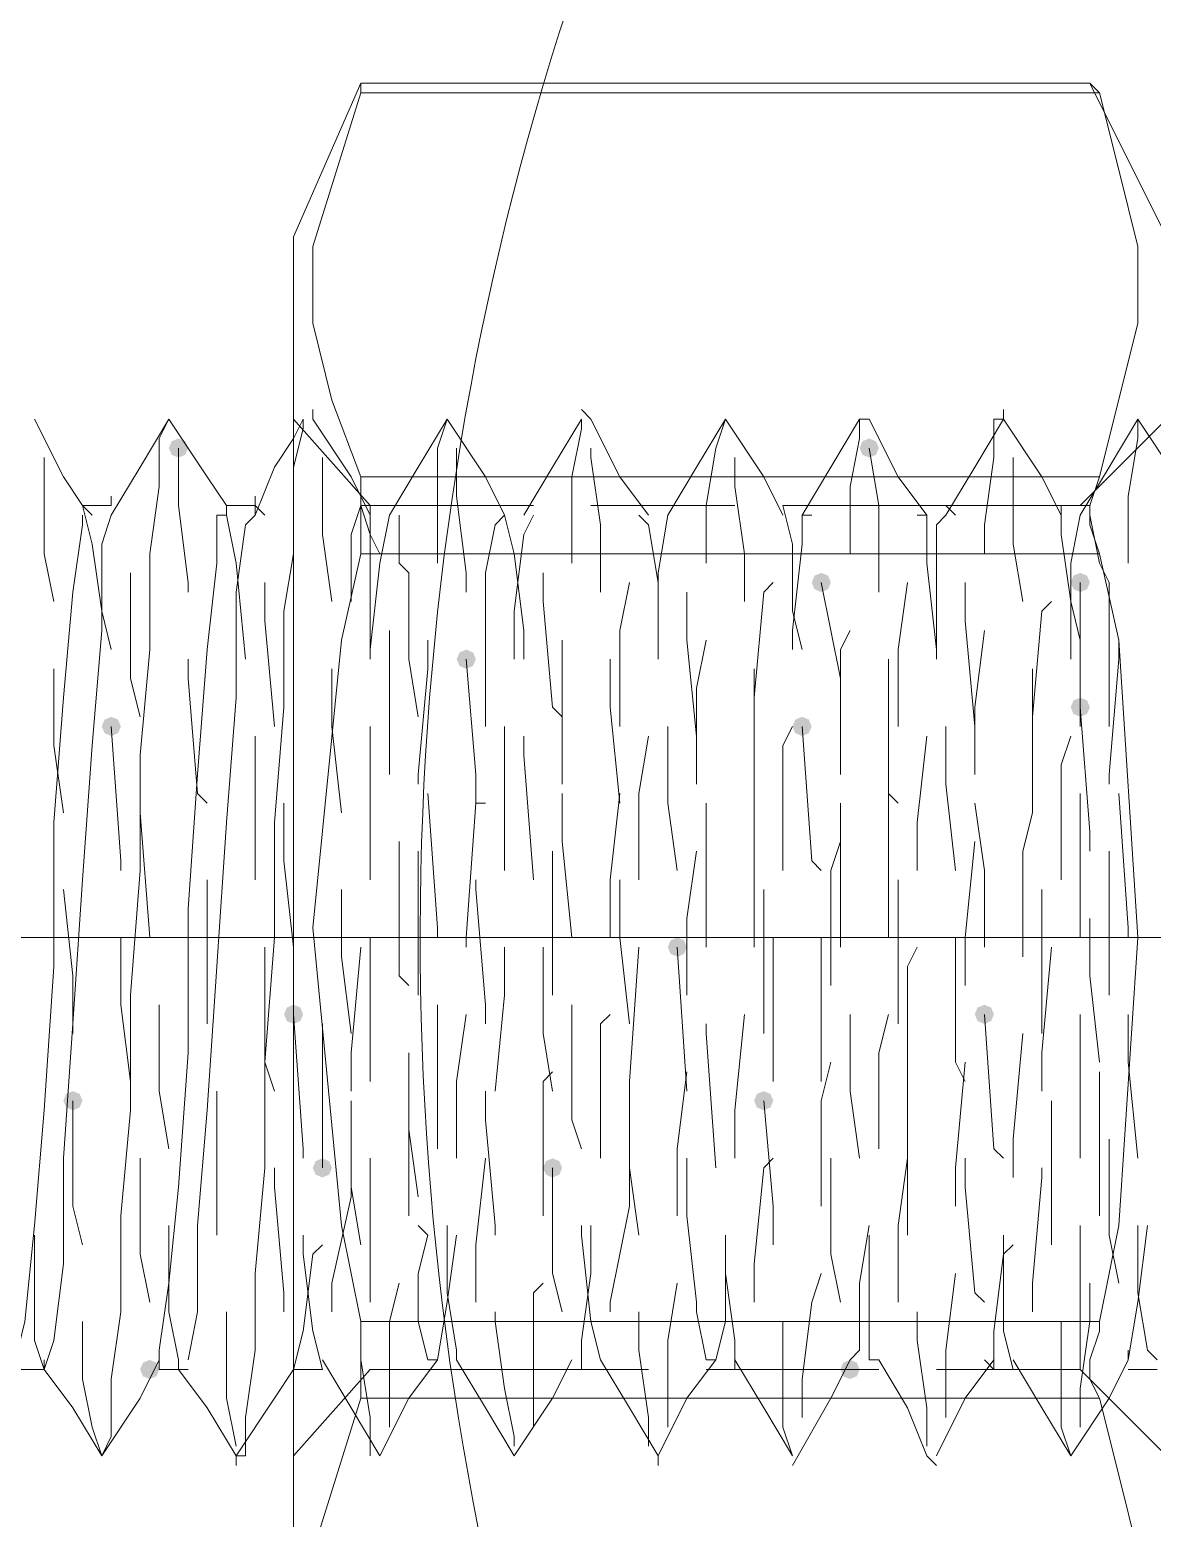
# Model space of a CAD drawing. Header units: millimetres. Extents: x 89051 to 218395, y -330386 to -125649.
# Drawn here: x 92817.73 to 92831.89, y -132845.3 to -132826.53 of the extents above; entities that cross this region are included whole.
import ezdxf

# ---------------------------------------------------------------- set-up
doc = ezdxf.new("R2010")
doc.units = ezdxf.units.MM
doc.header["$LTSCALE"] = 13
for name, pattern in [('1 实线', [0]), ('ACAD_ISO04W100', [30, 24, -3, 0, -3]), ('CENTER', [50.8, 31.75, -6.35, 6.35, -6.35])]:
    doc.linetypes.add(name, pattern=pattern)
doc.layers.get('0').update_dxf_attribs({"color": 1, "linetype": 'CENTER'})
doc.layers.add('C00-00-00', color=7, linetype='Continuous')
doc.layers.add('标注、文本', color=3, linetype='Continuous', lineweight=25)

msp = doc.modelspace()

# ---------------------------------------------------------------- hatches: boundary and pattern name
at = {"layer": 'C00-00-00'}
h = msp.add_hatch(color=256, dxfattribs=at)
h.dxf.hatch_style = 2
h.paths.add_polyline_path([(92819.486, -132831.808), (92819.522, -132831.894), (92819.607, -132831.929), (92819.693, -132831.894), (92819.728, -132831.808), (92819.693, -132831.723), (92819.607, -132831.687), (92819.522, -132831.723)])
h = msp.add_hatch(color=256, dxfattribs=at)
h.dxf.hatch_style = 2
h.paths.add_polyline_path([(92828.199, -132831.808), (92828.234, -132831.894), (92828.32, -132831.929), (92828.405, -132831.894), (92828.441, -132831.808), (92828.405, -132831.723), (92828.32, -132831.687), (92828.234, -132831.723)])
h = msp.add_hatch(color=256, dxfattribs=at)
h.dxf.hatch_style = 2
h.paths.add_polyline_path([(92827.594, -132833.503), (92827.629, -132833.588), (92827.715, -132833.624), (92827.8, -132833.588), (92827.836, -132833.503), (92827.8, -132833.417), (92827.715, -132833.382), (92827.629, -132833.417)])
h = msp.add_hatch(color=256, dxfattribs=at)
h.dxf.hatch_style = 2
h.paths.add_polyline_path([(92830.861, -132833.503), (92830.896, -132833.588), (92830.982, -132833.624), (92831.067, -132833.588), (92831.103, -132833.503), (92831.067, -132833.417), (92830.982, -132833.382), (92830.896, -132833.417)])
h = msp.add_hatch(color=256, dxfattribs=at)
h.dxf.hatch_style = 2
h.paths.add_polyline_path([(92823.116, -132834.471), (92823.152, -132834.556), (92823.237, -132834.592), (92823.323, -132834.556), (92823.358, -132834.471), (92823.323, -132834.385), (92823.237, -132834.35), (92823.152, -132834.385)])
h = msp.add_hatch(color=256, dxfattribs=at)
h.dxf.hatch_style = 2
h.paths.add_polyline_path([(92830.861, -132835.076), (92830.896, -132835.161), (92830.982, -132835.197), (92831.067, -132835.161), (92831.103, -132835.076), (92831.067, -132834.99), (92830.982, -132834.955), (92830.896, -132834.99)])
h = msp.add_hatch(color=256, dxfattribs=at)
h.dxf.hatch_style = 2
h.paths.add_polyline_path([(92818.639, -132835.318), (92818.675, -132835.403), (92818.76, -132835.439), (92818.845, -132835.403), (92818.881, -132835.318), (92818.845, -132835.232), (92818.76, -132835.197), (92818.675, -132835.232)])
h = msp.add_hatch(color=256, dxfattribs=at)
h.dxf.hatch_style = 2
h.paths.add_polyline_path([(92827.352, -132835.318), (92827.387, -132835.403), (92827.473, -132835.439), (92827.558, -132835.403), (92827.594, -132835.318), (92827.558, -132835.232), (92827.473, -132835.197), (92827.387, -132835.232)])
h = msp.add_hatch(color=256, dxfattribs=at)
h.dxf.hatch_style = 2
h.paths.add_polyline_path([(92825.779, -132838.101), (92825.814, -132838.186), (92825.899, -132838.222), (92825.985, -132838.186), (92826.02, -132838.101), (92825.985, -132838.015), (92825.899, -132837.98), (92825.814, -132838.015)])
h = msp.add_hatch(color=256, dxfattribs=at)
h.dxf.hatch_style = 2
h.paths.add_polyline_path([(92820.938, -132838.948), (92820.974, -132839.033), (92821.059, -132839.069), (92821.145, -132839.033), (92821.18, -132838.948), (92821.145, -132838.862), (92821.059, -132838.827), (92820.974, -132838.862)])
h = msp.add_hatch(color=256, dxfattribs=at)
h.dxf.hatch_style = 2
h.paths.add_polyline_path([(92829.651, -132838.948), (92829.686, -132839.033), (92829.772, -132839.069), (92829.857, -132839.033), (92829.893, -132838.948), (92829.857, -132838.862), (92829.772, -132838.827), (92829.686, -132838.862)])
h = msp.add_hatch(color=256, dxfattribs=at)
h.dxf.hatch_style = 2
h.paths.add_polyline_path([(92818.155, -132840.037), (92818.191, -132840.122), (92818.276, -132840.158), (92818.361, -132840.122), (92818.397, -132840.037), (92818.361, -132839.951), (92818.276, -132839.916), (92818.191, -132839.951)])
h = msp.add_hatch(color=256, dxfattribs=at)
h.dxf.hatch_style = 2
h.paths.add_polyline_path([(92826.868, -132840.037), (92826.903, -132840.122), (92826.989, -132840.158), (92827.074, -132840.122), (92827.11, -132840.037), (92827.074, -132839.951), (92826.989, -132839.916), (92826.903, -132839.951)])
h = msp.add_hatch(color=256, dxfattribs=at)
h.dxf.hatch_style = 2
h.paths.add_polyline_path([(92821.301, -132840.884), (92821.337, -132840.969), (92821.422, -132841.005), (92821.508, -132840.969), (92821.543, -132840.884), (92821.508, -132840.799), (92821.422, -132840.763), (92821.337, -132840.799)])
h = msp.add_hatch(color=256, dxfattribs=at)
h.dxf.hatch_style = 2
h.paths.add_polyline_path([(92824.205, -132840.884), (92824.241, -132840.969), (92824.326, -132841.005), (92824.412, -132840.969), (92824.447, -132840.884), (92824.412, -132840.799), (92824.326, -132840.763), (92824.241, -132840.799)])
h = msp.add_hatch(color=256, dxfattribs=at)
h.dxf.hatch_style = 2
h.paths.add_polyline_path([(92819.123, -132843.425), (92819.159, -132843.511), (92819.244, -132843.546), (92819.33, -132843.511), (92819.365, -132843.425), (92819.33, -132843.34), (92819.244, -132843.304), (92819.159, -132843.34)])
h = msp.add_hatch(color=256, dxfattribs=at)
h.dxf.hatch_style = 2
h.paths.add_polyline_path([(92827.957, -132843.425), (92827.992, -132843.511), (92828.078, -132843.546), (92828.163, -132843.511), (92828.199, -132843.425), (92828.163, -132843.34), (92828.078, -132843.304), (92827.992, -132843.34)])

# ---------------------------------------------------------------- linework, layer by layer
at = {"color": 7, "linetype": '1 实线', "lineweight": 0, "extrusion": (0, 0, -1)}
for centre, major_axis, ratio, start_param, end_param in [((92838.864, -132837.98), (0, 45.983), 0.866025, 2.304713, 7.120065), ((92834.931, -132837.98), (0, 45.983), 0.866025, 3.141593, 6.283185), ((92854.094, -132837.98), (0, -34.608), 0.908418, 5.225125, 10.48821), ((92842.01, -132837.98), (0, -34.608), 0.908418, 6.283185, 9.424778)]:
    msp.add_ellipse(centre, major_axis=major_axis, ratio=ratio, start_param=start_param, end_param=end_param, dxfattribs=at)
at = {"layer": 'C00-00-00', "lineweight": 15}
for points in [[(92821.059, -132829.146), (92821.906, -132827.21)], [(92821.906, -132827.21), (92831.103, -132827.21)], [(92821.906, -132827.21), (92821.906, -132827.331)], [(92831.103, -132827.21), (92832.071, -132829.146)], [(92831.224, -132827.331), (92831.103, -132827.21)], [(92821.906, -132827.331), (92821.301, -132829.267), (92821.301, -132830.235), (92821.543, -132831.203), (92821.906, -132832.171)], [(92823.116, -132827.331), (92821.906, -132827.331)], [(92831.224, -132827.331), (92821.906, -132827.331)], [(92823.721, -132827.331), (92823.116, -132827.331)], [(92825.778, -132827.331), (92823.963, -132827.331)], [(92828.562, -132827.331), (92826.747, -132827.331)], [(92831.224, -132827.331), (92829.409, -132827.331)], [(92831.224, -132832.171), (92831.708, -132830.235), (92831.708, -132829.267), (92831.466, -132828.299), (92831.224, -132827.331)], [(92821.059, -132846.813), (92821.059, -132846.692), (92821.059, -132846.45), (92821.059, -132845.966), (92821.059, -132845.24), (92821.059, -132844.514), (92821.059, -132843.546), (92821.059, -132842.457), (92821.059, -132841.247), (92821.059, -132839.916), (92821.059, -132838.585), (92821.059, -132837.375), (92821.059, -132836.044), (92821.059, -132834.713), (92821.059, -132833.503), (92821.059, -132832.413), (92821.059, -132831.445), (92821.059, -132830.719), (92821.059, -132829.993), (92821.059, -132829.509), (92821.059, -132829.267), (92821.059, -132829.146)], [(92821.301, -132831.445), (92821.301, -132831.324)], [(92824.81, -132831.445), (92824.689, -132831.324)], [(92830.014, -132831.445), (92830.014, -132831.324)], [(92817.792, -132831.445), (92818.155, -132832.171), (92818.397, -132832.534)], [(92819.486, -132831.445), (92819.365, -132831.687), (92819.365, -132832.292), (92819.244, -132833.14), (92819.244, -132834.35), (92819.123, -132835.681), (92819.123, -132837.133), (92819.002, -132838.706), (92819.002, -132840.158), (92818.881, -132841.489), (92818.881, -132842.699), (92818.76, -132843.546), (92818.76, -132844.272), (92818.639, -132844.514)], [(92818.76, -132832.655), (92819.123, -132832.05), (92819.486, -132831.445)], [(92819.486, -132831.445), (92819.97, -132832.171), (92820.212, -132832.534)], [(92821.059, -132831.445), (92822.027, -132832.534)], [(92821.059, -132831.687), (92821.18, -132831.445)], [(92821.18, -132831.566), (92821.059, -132832.05)], [(92821.18, -132831.445), (92821.18, -132831.566)], [(92821.301, -132831.445), (92821.785, -132832.171)], [(92822.632, -132832.05), (92822.995, -132831.445)], [(92822.995, -132831.445), (92822.874, -132831.808)], [(92822.995, -132831.445), (92823.479, -132832.171)], [(92824.326, -132832.05), (92824.689, -132831.445)], [(92824.689, -132831.566), (92824.568, -132832.171)], [(92824.689, -132831.445), (92824.689, -132831.566)], [(92824.81, -132831.445), (92825.173, -132832.171)], [(92826.142, -132832.05), (92826.505, -132831.445)], [(92826.505, -132831.445), (92826.384, -132831.808)], [(92826.505, -132831.445), (92826.989, -132832.171)], [(92827.836, -132832.05), (92828.199, -132831.445)], [(92828.32, -132831.445), (92828.199, -132831.445)], [(92828.199, -132831.445), (92828.199, -132831.687)], [(92828.32, -132831.445), (92828.683, -132832.171)], [(92829.651, -132832.05), (92830.014, -132831.445)], [(92830.014, -132831.445), (92829.893, -132831.445)], [(92829.893, -132831.445), (92829.893, -132831.929)], [(92830.014, -132831.445), (92830.498, -132832.171)], [(92830.982, -132832.534), (92832.071, -132831.445)], [(92831.345, -132832.05), (92831.708, -132831.445)], [(92831.708, -132831.445), (92831.708, -132831.687)], [(92831.708, -132831.445), (92832.192, -132832.171)], [(92820.575, -132832.655), (92820.817, -132832.05), (92821.059, -132831.687)], [(92828.199, -132831.687), (92828.078, -132832.292)], [(92831.708, -132831.687), (92831.587, -132832.413)], [(92817.913, -132832.171), (92817.913, -132831.929)], [(92819.607, -132832.534), (92819.607, -132831.808)], [(92821.422, -132832.05), (92821.422, -132831.929)], [(92822.874, -132831.808), (92822.874, -132832.413)], [(92823.116, -132832.413), (92823.116, -132831.808)], [(92824.81, -132831.929), (92824.81, -132831.808)], [(92824.931, -132832.776), (92824.81, -132831.929)], [(92826.384, -132831.808), (92826.263, -132832.534)], [(92826.626, -132832.292), (92826.626, -132831.929)], [(92828.441, -132832.534), (92828.32, -132831.808)], [(92829.893, -132831.929), (92829.772, -132832.776)], [(92830.135, -132832.171), (92830.135, -132831.929)], [(92821.059, -132832.05), (92821.059, -132832.776)], [(92821.422, -132832.897), (92821.422, -132832.05)], [(92822.269, -132832.655), (92822.632, -132832.05)], [(92823.963, -132832.655), (92824.326, -132832.05)], [(92825.778, -132832.655), (92826.142, -132832.05)], [(92827.473, -132832.655), (92827.836, -132832.05)], [(92829.288, -132832.655), (92829.651, -132832.05)], [(92830.982, -132832.655), (92831.345, -132832.05)], [(92817.913, -132833.14), (92817.913, -132832.171)], [(92821.785, -132832.171), (92822.027, -132832.655)], [(92823.116, -132832.171), (92821.906, -132832.171)], [(92821.906, -132832.171), (92821.906, -132832.413), (92821.906, -132832.655), (92821.906, -132833.019), (92821.906, -132833.14)], [(92831.224, -132832.171), (92821.906, -132832.171)], [(92823.721, -132832.171), (92823.116, -132832.171)], [(92823.479, -132832.171), (92823.721, -132832.655)], [(92825.778, -132832.171), (92823.963, -132832.171)], [(92824.568, -132832.171), (92824.568, -132833.019)], [(92825.173, -132832.171), (92825.536, -132832.655)], [(92826.747, -132833.14), (92826.626, -132832.292)], [(92828.562, -132832.171), (92826.747, -132832.171)], [(92826.989, -132832.171), (92827.231, -132832.655)], [(92828.078, -132832.292), (92828.078, -132833.14)], [(92828.683, -132832.171), (92829.046, -132832.655)], [(92831.224, -132832.171), (92829.409, -132832.171)], [(92830.135, -132833.019), (92830.135, -132832.171)], [(92830.498, -132832.171), (92830.74, -132832.655)], [(92831.224, -132833.14), (92831.103, -132832.776), (92831.103, -132832.534), (92831.224, -132832.171)], [(92818.76, -132832.534), (92818.76, -132832.413)], [(92820.575, -132832.534), (92820.575, -132832.413)], [(92822.874, -132832.413), (92822.874, -132833.261)], [(92823.237, -132833.382), (92823.116, -132832.413)], [(92831.587, -132832.413), (92831.587, -132833.261)], [(92817.55, -132843.304), (92817.671, -132842.82), (92817.792, -132841.61), (92817.913, -132840.158), (92818.034, -132838.343), (92818.034, -132836.528), (92818.155, -132834.955), (92818.276, -132833.624), (92818.397, -132832.776), (92818.397, -132832.655)], [(92818.76, -132832.655), (92818.639, -132833.019), (92818.639, -132834.108), (92818.518, -132835.56), (92818.397, -132837.254), (92818.276, -132839.069), (92818.155, -132840.763), (92818.155, -132842.094), (92818.034, -132843.062), (92817.913, -132843.425)], [(92818.397, -132832.534), (92818.518, -132833.019)], [(92818.397, -132832.534), (92818.518, -132832.655)], [(92818.397, -132832.534), (92818.76, -132832.534)], [(92819.365, -132843.304), (92819.365, -132843.183), (92819.486, -132842.336), (92819.607, -132841.126), (92819.728, -132839.432), (92819.728, -132837.617), (92819.849, -132835.923), (92819.97, -132834.35), (92820.091, -132833.261), (92820.091, -132832.655), (92820.212, -132832.655)], [(92819.728, -132833.503), (92819.607, -132832.534)], [(92820.575, -132832.655), (92820.454, -132832.776), (92820.333, -132833.624), (92820.333, -132834.955), (92820.212, -132836.528), (92820.091, -132838.343), (92819.97, -132840.158), (92819.849, -132841.61), (92819.849, -132842.699), (92819.728, -132843.304)], [(92820.212, -132832.534), (92820.212, -132832.655)], [(92820.212, -132832.534), (92820.575, -132832.534)], [(92820.212, -132832.655), (92820.333, -132833.261)], [(92820.696, -132832.655), (92820.575, -132832.534)], [(92820.575, -132832.655), (92820.575, -132832.534)], [(92821.785, -132832.897), (92821.906, -132832.534)], [(92821.906, -132832.534), (92822.027, -132832.897)], [(92821.906, -132832.534), (92822.269, -132832.534)], [(92822.027, -132832.534), (92822.027, -132832.655)], [(92822.027, -132832.534), (92823.842, -132832.534)], [(92822.027, -132832.655), (92822.027, -132833.019)], [(92822.269, -132832.655), (92822.148, -132833.261)], [(92822.39, -132833.261), (92822.39, -132832.655)], [(92823.6, -132832.776), (92823.721, -132832.655)], [(92823.721, -132832.534), (92824.084, -132832.534)], [(92823.721, -132832.655), (92823.842, -132833.14)], [(92824.084, -132832.655), (92823.963, -132832.897)], [(92824.81, -132832.534), (92826.626, -132832.534)], [(92825.415, -132832.534), (92825.778, -132832.534)], [(92825.415, -132832.655), (92825.536, -132832.776)], [(92825.778, -132832.655), (92825.657, -132833.382)], [(92826.263, -132832.534), (92826.263, -132833.261)], [(92827.231, -132832.534), (92827.352, -132833.019)], [(92827.231, -132832.534), (92827.594, -132832.534)], [(92827.473, -132832.534), (92829.288, -132832.534)], [(92827.594, -132832.655), (92827.473, -132832.655)], [(92827.473, -132832.655), (92827.473, -132833.019)], [(92828.441, -132833.624), (92828.441, -132832.534)], [(92828.925, -132832.534), (92829.288, -132832.534)], [(92828.925, -132832.655), (92829.046, -132832.655)], [(92829.046, -132832.655), (92829.046, -132833.261)], [(92829.288, -132832.655), (92829.167, -132832.776)], [(92829.409, -132832.655), (92829.288, -132832.534)], [(92829.288, -132832.534), (92830.982, -132832.534)], [(92830.74, -132832.776), (92830.74, -132832.534)], [(92830.74, -132832.534), (92830.74, -132832.897)], [(92830.74, -132832.534), (92831.103, -132832.534)], [(92830.982, -132832.655), (92830.861, -132833.261)], [(92831.224, -132833.261), (92831.103, -132832.655)], [(92821.059, -132832.776), (92821.059, -132833.14)], [(92821.543, -132833.745), (92821.422, -132832.897)], [(92821.785, -132833.745), (92821.785, -132832.897)], [(92822.027, -132832.897), (92822.148, -132833.14)], [(92823.479, -132833.382), (92823.6, -132832.776)], [(92823.963, -132832.897), (92823.842, -132833.866)], [(92824.931, -132833.624), (92824.931, -132832.776)], [(92825.536, -132832.776), (92825.657, -132833.503)], [(92829.167, -132832.776), (92829.167, -132833.624)], [(92829.772, -132832.776), (92829.772, -132833.14)], [(92830.74, -132832.897), (92830.861, -132833.745)], [(92818.518, -132833.019), (92818.639, -132833.866)], [(92822.027, -132833.019), (92822.027, -132833.503)], [(92824.568, -132833.019), (92824.568, -132833.261)], [(92827.352, -132833.019), (92827.352, -132833.866)], [(92827.473, -132833.019), (92827.352, -132834.108)], [(92830.256, -132833.745), (92830.135, -132833.019)], [(92818.034, -132833.745), (92817.913, -132833.14)], [(92821.059, -132833.14), (92820.938, -132833.866), (92820.938, -132835.076), (92820.817, -132836.528), (92820.817, -132837.98), (92820.696, -132839.553), (92820.696, -132840.884), (92820.575, -132842.215), (92820.575, -132843.183), (92820.454, -132844.03), (92820.454, -132844.514), (92820.333, -132844.514)], [(92820.333, -132833.261), (92820.454, -132834.471)], [(92821.906, -132833.14), (92821.664, -132834.229), (92821.301, -132837.859), (92821.664, -132841.61), (92821.906, -132842.82)], [(92823.116, -132833.14), (92821.906, -132833.14)], [(92831.224, -132833.14), (92821.906, -132833.14)], [(92822.148, -132833.261), (92822.027, -132834.35)], [(92822.511, -132833.382), (92822.39, -132833.261)], [(92823.721, -132833.14), (92823.116, -132833.14)], [(92823.842, -132833.14), (92823.963, -132834.108)], [(92825.778, -132833.14), (92823.963, -132833.14)], [(92828.562, -132833.14), (92826.747, -132833.14)], [(92826.747, -132833.745), (92826.747, -132833.14)], [(92829.046, -132833.261), (92829.167, -132834.35)], [(92831.224, -132833.14), (92829.409, -132833.14)], [(92830.861, -132833.261), (92830.861, -132834.35)], [(92831.224, -132842.82), (92831.466, -132841.61), (92831.708, -132837.98), (92831.466, -132834.229), (92831.224, -132833.14)], [(92831.345, -132833.503), (92831.224, -132833.261)], [(92819.002, -132833.503), (92819.002, -132833.382)], [(92822.511, -132834.471), (92822.511, -132833.382)], [(92823.237, -132833.624), (92823.237, -132833.382)], [(92823.479, -132833.503), (92823.479, -132833.382)], [(92824.205, -132833.745), (92824.205, -132833.382)], [(92825.657, -132833.382), (92825.657, -132834.471)], [(92819.002, -132834.713), (92819.002, -132833.503)], [(92819.728, -132833.624), (92819.728, -132833.503)], [(92820.696, -132833.987), (92820.696, -132833.503)], [(92822.027, -132833.503), (92822.027, -132834.229)], [(92823.479, -132834.592), (92823.479, -132833.503)], [(92825.173, -132834.108), (92825.294, -132833.503)], [(92825.657, -132833.503), (92825.657, -132834.471)], [(92826.02, -132834.229), (92826.02, -132833.624)], [(92826.868, -132834.955), (92826.989, -132833.624)], [(92826.989, -132833.624), (92827.11, -132833.503)], [(92827.957, -132834.713), (92827.715, -132833.503)], [(92828.683, -132834.35), (92828.804, -132833.503)], [(92829.167, -132833.624), (92829.167, -132834.471)], [(92829.53, -132833.987), (92829.53, -132833.503)], [(92830.982, -132834.229), (92830.982, -132833.503)], [(92831.345, -132834.471), (92831.345, -132833.503)], [(92824.326, -132835.076), (92824.205, -132833.745)], [(92830.498, -132833.866), (92830.619, -132833.745)], [(92830.861, -132833.745), (92830.982, -132834.229)], [(92818.639, -132833.866), (92818.76, -132834.35)], [(92820.817, -132835.318), (92820.696, -132833.987)], [(92823.842, -132833.866), (92823.842, -132834.471)], [(92827.352, -132833.866), (92827.473, -132834.35)], [(92829.651, -132835.318), (92829.53, -132833.987)], [(92830.377, -132835.197), (92830.498, -132833.866)], [(92822.269, -132834.108), (92822.269, -132834.955)], [(92823.963, -132834.108), (92823.963, -132834.471)], [(92825.173, -132835.318), (92825.173, -132834.108)], [(92827.352, -132834.108), (92827.352, -132834.35)], [(92828.078, -132834.108), (92827.957, -132834.35)], [(92829.772, -132834.108), (92829.651, -132835.076)], [(92822.027, -132834.229), (92822.027, -132834.35)], [(92822.027, -132834.35), (92822.027, -132834.471)], [(92822.753, -132834.229), (92822.753, -132834.592)], [(92824.447, -132834.229), (92824.447, -132835.318)], [(92826.142, -132835.439), (92826.02, -132834.229)], [(92826.263, -132834.229), (92826.142, -132834.834)], [(92827.957, -132834.35), (92827.957, -132835.681)], [(92828.683, -132835.318), (92828.683, -132834.35)], [(92830.861, -132834.35), (92830.861, -132834.471)], [(92830.982, -132834.955), (92830.982, -132834.229)], [(92831.466, -132834.229), (92831.466, -132834.471)], [(92819.728, -132834.713), (92819.728, -132834.471)], [(92822.632, -132835.197), (92822.511, -132834.471)], [(92823.358, -132835.923), (92823.237, -132834.471)], [(92825.052, -132835.076), (92825.052, -132834.471)], [(92828.562, -132834.834), (92828.562, -132834.471)], [(92831.466, -132834.471), (92831.345, -132835.923)], [(92831.345, -132835.318), (92831.345, -132834.471)], [(92818.034, -132835.56), (92818.034, -132834.592)], [(92819.123, -132835.197), (92819.002, -132834.713)], [(92819.849, -132836.165), (92819.728, -132834.713)], [(92821.543, -132835.318), (92821.543, -132834.592)], [(92822.753, -132834.592), (92822.632, -132835.923)], [(92823.479, -132835.318), (92823.479, -132834.592)], [(92826.868, -132835.681), (92826.868, -132834.592)], [(92827.957, -132835.318), (92827.957, -132834.713)], [(92830.377, -132835.318), (92830.377, -132834.592)], [(92822.269, -132834.955), (92822.269, -132835.923)], [(92826.142, -132834.834), (92826.142, -132836.044)], [(92826.868, -132835.318), (92826.868, -132834.955)], [(92828.562, -132836.165), (92828.562, -132834.834)], [(92830.982, -132835.318), (92830.982, -132834.955)], [(92824.447, -132835.197), (92824.326, -132835.076)], [(92825.173, -132836.286), (92825.052, -132835.076)], [(92829.651, -132835.076), (92829.651, -132835.923)], [(92830.982, -132835.076), (92831.103, -132836.649)], [(92818.76, -132835.318), (92818.881, -132837.012)], [(92821.664, -132836.407), (92821.543, -132835.318)], [(92822.027, -132835.318), (92822.027, -132835.923)], [(92823.721, -132835.318), (92823.721, -132836.891)], [(92824.447, -132835.318), (92824.447, -132836.044)], [(92825.778, -132835.318), (92825.778, -132836.286)], [(92827.352, -132835.318), (92827.231, -132835.56)], [(92827.473, -132835.318), (92827.594, -132837.012)], [(92829.288, -132835.318), (92829.288, -132836.044)], [(92830.377, -132835.56), (92830.377, -132835.197)], [(92830.377, -132836.407), (92830.377, -132835.318)], [(92820.575, -132835.439), (92820.575, -132835.923)], [(92822.027, -132835.439), (92822.027, -132835.802)], [(92823.963, -132835.439), (92823.963, -132835.681)], [(92825.536, -132835.439), (92825.415, -132836.165)], [(92829.046, -132835.439), (92828.925, -132836.528)], [(92830.861, -132835.439), (92830.74, -132835.802)], [(92818.155, -132836.407), (92818.034, -132835.56)], [(92823.963, -132835.681), (92824.084, -132837.254)], [(92826.868, -132836.407), (92826.868, -132835.681)], [(92827.231, -132835.56), (92827.231, -132837.133)], [(92827.957, -132835.681), (92827.957, -132835.923)], [(92822.027, -132835.802), (92822.027, -132837.254)], [(92830.74, -132835.802), (92830.74, -132837.254)], [(92820.575, -132835.923), (92820.575, -132837.254)], [(92822.027, -132835.923), (92822.027, -132836.891)], [(92822.632, -132835.923), (92822.632, -132836.044)], [(92823.358, -132836.286), (92823.358, -132835.923)], [(92829.288, -132836.044), (92829.409, -132837.133)], [(92831.345, -132835.923), (92831.345, -132836.044)], [(92819.123, -132836.407), (92819.123, -132836.165)], [(92819.97, -132836.286), (92819.849, -132836.165)], [(92822.874, -132837.859), (92822.753, -132836.165)], [(92824.447, -132836.77), (92824.447, -132836.165)], [(92825.052, -132837.254), (92825.173, -132836.165)], [(92825.415, -132836.165), (92825.415, -132837.254)], [(92828.683, -132836.286), (92828.562, -132836.165)], [(92828.562, -132837.617), (92828.562, -132836.165)], [(92830.982, -132836.891), (92830.982, -132836.165)], [(92831.587, -132837.859), (92831.466, -132836.165)], [(92819.244, -132837.98), (92819.123, -132836.407)], [(92820.938, -132837.012), (92820.938, -132836.286)], [(92823.237, -132837.98), (92823.358, -132836.286)], [(92823.358, -132836.286), (92823.479, -132836.286)], [(92825.778, -132836.286), (92825.899, -132837.133)], [(92826.263, -132837.496), (92826.263, -132836.286)], [(92826.868, -132836.528), (92826.868, -132836.286)], [(92827.957, -132836.407), (92827.957, -132836.286)], [(92827.957, -132838.101), (92827.957, -132836.407)], [(92829.772, -132837.133), (92829.651, -132836.286)], [(92830.256, -132836.891), (92830.377, -132836.407)], [(92826.868, -132838.101), (92826.868, -132836.528)], [(92828.925, -132836.528), (92828.925, -132837.133)], [(92831.103, -132836.649), (92831.103, -132836.891)], [(92822.39, -132836.77), (92822.39, -132838.464)], [(92824.568, -132837.98), (92824.447, -132836.77)], [(92827.957, -132836.77), (92827.836, -132837.133)], [(92829.651, -132836.77), (92829.53, -132837.98)], [(92818.881, -132837.012), (92818.881, -132837.133)], [(92821.059, -132838.101), (92820.938, -132837.012)], [(92822.027, -132836.891), (92822.027, -132837.133)], [(92822.632, -132836.891), (92822.632, -132837.375)], [(92823.721, -132836.891), (92823.721, -132837.133)], [(92824.326, -132836.891), (92824.326, -132838.343)], [(92826.142, -132836.891), (92826.02, -132837.738)], [(92827.594, -132837.012), (92827.715, -132837.133)], [(92830.256, -132838.222), (92830.256, -132836.891)], [(92830.982, -132837.98), (92830.982, -132836.891)], [(92831.345, -132836.891), (92831.345, -132837.375)], [(92827.836, -132837.133), (92827.836, -132838.585)], [(92829.772, -132838.101), (92829.772, -132837.133)], [(92818.276, -132838.464), (92818.155, -132837.375)], [(92819.97, -132837.617), (92819.97, -132837.254)], [(92821.664, -132838.222), (92821.664, -132837.375)], [(92822.632, -132837.375), (92822.632, -132838.706)], [(92823.358, -132837.375), (92823.358, -132837.254)], [(92823.479, -132838.827), (92823.358, -132837.375)], [(92825.052, -132837.98), (92825.052, -132837.254)], [(92825.173, -132837.98), (92825.173, -132837.254)], [(92826.989, -132838.585), (92826.989, -132837.375)], [(92828.683, -132837.738), (92828.683, -132837.254)], [(92830.498, -132838.343), (92830.498, -132837.375)], [(92831.345, -132837.375), (92831.345, -132838.706)], [(92826.263, -132838.101), (92826.263, -132837.496)], [(92819.97, -132839.069), (92819.97, -132837.617)], [(92826.02, -132837.738), (92826.02, -132838.706)], [(92828.562, -132837.98), (92828.562, -132837.617)], [(92828.683, -132839.069), (92828.683, -132837.738)], [(92831.103, -132837.738), (92831.103, -132838.464)], [(92822.874, -132837.98), (92822.874, -132837.859)], [(92831.587, -132837.98), (92831.587, -132837.859)], [(92818.881, -132837.98), (92818.881, -132838.827)], [(92820.696, -132838.101), (92820.696, -132839.553)], [(92821.906, -132838.101), (92821.785, -132839.432)], [(92822.027, -132837.98), (92822.027, -132839.069)], [(92823.237, -132838.101), (92823.237, -132837.98)], [(92823.721, -132838.101), (92823.721, -132838.706)], [(92824.205, -132838.101), (92824.205, -132839.19)], [(92825.294, -132839.069), (92825.173, -132837.98)], [(92825.415, -132838.101), (92825.294, -132839.795)], [(92825.899, -132838.101), (92826.02, -132839.916)], [(92827.11, -132837.98), (92827.11, -132839.069)], [(92827.715, -132837.98), (92827.715, -132838.827)], [(92828.925, -132838.101), (92828.804, -132838.343)], [(92829.409, -132837.98), (92829.409, -132839.553)], [(92829.53, -132837.98), (92829.53, -132838.585)], [(92830.619, -132838.101), (92830.498, -132839.432)], [(92821.785, -132839.19), (92821.664, -132838.222)], [(92824.326, -132838.343), (92824.326, -132838.706)], [(92828.804, -132838.343), (92828.804, -132839.916)], [(92830.498, -132839.19), (92830.498, -132838.343)], [(92818.276, -132839.19), (92818.276, -132838.464)], [(92822.39, -132838.464), (92822.511, -132838.585)], [(92831.103, -132838.464), (92831.224, -132839.553)], [(92823.721, -132838.706), (92823.6, -132839.916)], [(92826.989, -132839.19), (92826.989, -132838.585)], [(92818.881, -132838.827), (92819.002, -132839.795)], [(92819.365, -132839.916), (92819.365, -132838.827)], [(92822.874, -132839.553), (92822.874, -132838.827)], [(92823.479, -132839.069), (92823.479, -132838.827)], [(92824.568, -132840.279), (92824.568, -132838.827)], [(92827.715, -132838.827), (92827.715, -132839.795)], [(92821.18, -132840.642), (92821.059, -132838.948)], [(92821.422, -132840.521), (92821.422, -132839.069)], [(92822.027, -132839.069), (92822.027, -132839.795)], [(92823.116, -132839.795), (92823.237, -132838.948)], [(92824.931, -132839.069), (92825.052, -132838.948)], [(92824.931, -132840.763), (92824.931, -132839.069)], [(92826.263, -132839.19), (92826.263, -132839.069)], [(92826.626, -132840.158), (92826.747, -132838.948)], [(92827.11, -132839.069), (92827.11, -132839.795)], [(92828.078, -132839.916), (92828.078, -132838.948)], [(92828.441, -132839.432), (92828.562, -132838.948)], [(92829.893, -132840.642), (92829.772, -132838.948)], [(92830.982, -132839.069), (92830.982, -132838.948)], [(92830.982, -132840.037), (92830.982, -132839.069)], [(92831.587, -132839.553), (92831.587, -132838.948)], [(92824.205, -132839.19), (92824.326, -132839.916)], [(92826.384, -132840.884), (92826.263, -132839.19)], [(92830.135, -132840.521), (92830.256, -132839.19)], [(92821.785, -132839.432), (92821.785, -132839.916)], [(92822.511, -132839.432), (92822.511, -132840.4)], [(92828.441, -132840.642), (92828.441, -132839.432)], [(92830.498, -132839.432), (92830.498, -132839.916)], [(92820.696, -132839.553), (92820.817, -132839.916)], [(92822.874, -132840.642), (92822.874, -132839.553)], [(92827.836, -132839.553), (92827.715, -132840.037)], [(92829.53, -132839.553), (92829.409, -132840.884)], [(92829.409, -132839.553), (92829.53, -132839.795)], [(92831.708, -132840.763), (92831.587, -132839.553)], [(92822.511, -132839.674), (92822.511, -132840.4)], [(92823.116, -132840.763), (92823.116, -132839.795)], [(92824.326, -132839.674), (92824.205, -132839.795)], [(92824.205, -132839.795), (92824.205, -132841.126)], [(92825.294, -132839.795), (92825.294, -132839.916)], [(92826.02, -132839.674), (92825.899, -132840.642)], [(92831.224, -132839.674), (92831.224, -132840.279)], [(92819.486, -132840.642), (92819.365, -132839.916)], [(92820.091, -132840.521), (92820.091, -132839.916)], [(92823.479, -132840.279), (92823.479, -132839.916)], [(92825.294, -132840.884), (92825.294, -132839.916)], [(92828.199, -132840.763), (92828.078, -132839.916)], [(92828.804, -132840.642), (92828.804, -132839.916)], [(92818.276, -132841.368), (92818.276, -132840.037)], [(92821.785, -132841.126), (92821.785, -132840.037)], [(92826.626, -132840.763), (92826.626, -132840.158)], [(92827.11, -132841.368), (92826.989, -132840.037)], [(92827.715, -132840.037), (92827.715, -132841.368)], [(92830.619, -132841.126), (92830.619, -132840.037)], [(92830.982, -132840.763), (92830.982, -132840.037)], [(92822.511, -132840.4), (92822.511, -132841.489)], [(92822.511, -132840.4), (92822.632, -132841.247)], [(92823.6, -132841.61), (92823.479, -132840.279)], [(92824.689, -132840.642), (92824.568, -132840.279)], [(92831.224, -132840.279), (92831.224, -132841.489)], [(92820.091, -132841.731), (92820.091, -132840.521)], [(92821.422, -132840.884), (92821.422, -132840.521)], [(92830.135, -132841.005), (92830.135, -132840.521)], [(92831.345, -132840.521), (92831.345, -132841.731)], [(92819.123, -132840.763), (92819.123, -132841.973)], [(92821.18, -132840.763), (92821.18, -132840.642)], [(92822.027, -132840.763), (92822.027, -132841.005)], [(92823.479, -132840.763), (92823.358, -132841.852)], [(92825.899, -132840.642), (92825.899, -132841.489)], [(92826.02, -132840.763), (92826.02, -132841.489)], [(92827.11, -132840.763), (92826.989, -132840.884)], [(92827.836, -132840.763), (92827.836, -132841.973)], [(92828.804, -132840.763), (92828.683, -132841.61)], [(92828.804, -132841.731), (92828.804, -132840.642)], [(92829.53, -132840.763), (92829.53, -132841.126)], [(92830.014, -132840.763), (92829.893, -132840.642)], [(92820.817, -132840.884), (92820.817, -132841.126)], [(92821.785, -132840.884), (92821.785, -132841.247)], [(92824.326, -132840.884), (92824.326, -132842.215)], [(92825.415, -132841.731), (92825.294, -132840.884)], [(92825.294, -132840.884), (92825.294, -132841.368)], [(92826.989, -132840.884), (92826.868, -132842.094)], [(92829.409, -132840.884), (92829.409, -132841.368)], [(92830.498, -132840.884), (92830.498, -132841.005)], [(92820.817, -132841.126), (92820.938, -132842.457)], [(92821.906, -132841.852), (92821.785, -132841.126)], [(92822.027, -132841.005), (92822.027, -132841.731)], [(92824.205, -132841.126), (92824.205, -132841.489)], [(92829.53, -132841.126), (92829.651, -132842.457)], [(92830.498, -132841.005), (92830.377, -132842.336)], [(92830.619, -132841.852), (92830.619, -132841.126)], [(92821.785, -132841.247), (92821.543, -132842.336)], [(92818.397, -132841.852), (92818.276, -132841.368)], [(92825.294, -132841.368), (92825.052, -132842.578)], [(92826.02, -132841.489), (92826.142, -132842.578)], [(92827.11, -132841.852), (92827.11, -132841.368)], [(92819.486, -132842.699), (92819.486, -132841.61)], [(92822.632, -132841.61), (92822.753, -132841.731)], [(92822.995, -132842.457), (92822.995, -132841.61)], [(92823.6, -132841.731), (92823.6, -132841.61)], [(92824.689, -132841.731), (92824.689, -132841.61)], [(92824.81, -132842.215), (92824.81, -132841.61)], [(92828.199, -132842.336), (92828.32, -132841.61)], [(92828.683, -132841.61), (92828.683, -132842.578)], [(92830.982, -132841.731), (92830.982, -132841.61)], [(92831.708, -132842.578), (92831.829, -132841.61)], [(92831.708, -132842.457), (92831.708, -132841.61)], [(92817.792, -132842.215), (92817.792, -132841.731)], [(92821.18, -132841.973), (92821.18, -132841.731)], [(92821.301, -132841.973), (92821.422, -132841.852)], [(92822.027, -132841.731), (92822.027, -132842.457)], [(92822.753, -132841.731), (92822.632, -132842.215)], [(92822.995, -132842.578), (92823.116, -132841.731)], [(92823.358, -132841.852), (92823.358, -132842.578)], [(92824.81, -132842.82), (92824.689, -132841.731)], [(92826.505, -132842.82), (92826.505, -132841.731)], [(92826.505, -132842.215), (92826.505, -132841.731)], [(92828.32, -132842.699), (92828.32, -132841.731)], [(92830.014, -132841.973), (92830.014, -132841.731)], [(92830.014, -132841.973), (92830.135, -132841.852)], [(92830.982, -132842.457), (92830.982, -132841.731)], [(92831.345, -132841.731), (92831.466, -132842.336)], [(92819.123, -132841.973), (92819.244, -132842.578)], [(92821.18, -132842.941), (92821.301, -132841.973)], [(92821.301, -132842.941), (92821.18, -132841.973)], [(92826.868, -132842.094), (92826.868, -132842.578)], [(92827.836, -132841.973), (92827.957, -132842.578)], [(92829.893, -132842.941), (92830.014, -132841.973)], [(92830.014, -132842.941), (92830.014, -132841.973)], [(92817.792, -132843.062), (92817.792, -132842.215)], [(92822.632, -132842.215), (92822.632, -132842.82)], [(92824.326, -132842.215), (92824.447, -132842.699)], [(92824.689, -132843.062), (92824.81, -132842.215)], [(92826.626, -132843.062), (92826.505, -132842.215)], [(92827.715, -132842.215), (92827.594, -132842.578)], [(92829.409, -132842.215), (92829.288, -132843.183)], [(92820.938, -132842.457), (92820.938, -132842.699)], [(92821.543, -132842.336), (92821.543, -132842.699)], [(92822.027, -132842.457), (92822.027, -132842.578)], [(92822.39, -132842.336), (92822.269, -132842.82)], [(92823.116, -132843.183), (92822.995, -132842.457)], [(92824.205, -132842.336), (92824.084, -132842.457)], [(92824.084, -132842.457), (92824.084, -132843.425)], [(92825.899, -132842.336), (92825.778, -132843.062)], [(92828.199, -132843.183), (92828.199, -132842.336)], [(92829.651, -132842.457), (92829.772, -132842.578)], [(92830.377, -132842.336), (92830.377, -132842.699)], [(92830.982, -132842.941), (92830.982, -132842.457)], [(92831.103, -132842.336), (92831.103, -132842.82)], [(92831.829, -132843.183), (92831.708, -132842.457)], [(92822.874, -132843.304), (92822.995, -132842.578)], [(92825.052, -132842.578), (92825.052, -132842.699)], [(92826.142, -132842.578), (92826.142, -132842.699)], [(92827.594, -132842.578), (92827.473, -132843.546)], [(92831.587, -132843.304), (92831.708, -132842.578)], [(92818.397, -132843.546), (92818.397, -132842.82)], [(92819.607, -132843.304), (92819.486, -132842.699)], [(92820.212, -132842.941), (92820.212, -132842.699)], [(92823.116, -132842.82), (92821.906, -132842.82)], [(92821.906, -132843.304), (92821.906, -132842.82)], [(92831.224, -132842.82), (92821.906, -132842.82)], [(92821.906, -132842.82), (92821.906, -132843.183), (92821.906, -132843.425), (92821.906, -132843.788)], [(92822.269, -132842.82), (92822.269, -132843.667)], [(92822.632, -132842.82), (92822.753, -132843.304)], [(92823.721, -132842.82), (92823.116, -132842.82)], [(92823.6, -132842.82), (92823.6, -132842.699)], [(92823.721, -132843.667), (92823.6, -132842.82)], [(92825.778, -132842.82), (92823.963, -132842.82)], [(92824.931, -132843.304), (92824.81, -132842.82)], [(92825.415, -132843.183), (92825.415, -132842.699)], [(92826.142, -132842.699), (92826.263, -132843.304)], [(92826.384, -132843.304), (92826.505, -132842.82)], [(92828.562, -132842.82), (92826.747, -132842.82)], [(92827.231, -132843.546), (92827.231, -132842.82)], [(92828.32, -132843.304), (92828.32, -132842.699)], [(92828.925, -132843.062), (92828.925, -132842.699)], [(92831.224, -132842.82), (92829.409, -132842.82)], [(92830.74, -132843.425), (92830.74, -132842.82)], [(92831.103, -132842.82), (92830.982, -132843.667)], [(92831.224, -132843.788), (92831.103, -132843.546), (92831.103, -132843.304), (92831.224, -132842.941), (92831.224, -132842.82)], [(92820.212, -132843.788), (92820.212, -132842.941)], [(92821.059, -132843.425), (92821.18, -132842.941)], [(92821.422, -132843.425), (92821.301, -132842.941)], [(92829.893, -132843.425), (92829.893, -132842.941)], [(92830.135, -132843.425), (92830.014, -132842.941)], [(92830.982, -132843.304), (92830.982, -132842.941)], [(92817.913, -132843.425), (92817.792, -132843.062)], [(92819.365, -132843.304), (92819.365, -132843.183)], [(92823.116, -132843.304), (92823.116, -132843.183)], [(92824.689, -132843.425), (92824.689, -132843.062)], [(92825.536, -132844.03), (92825.415, -132843.183)], [(92825.778, -132843.062), (92825.778, -132843.909)], [(92826.626, -132843.425), (92826.626, -132843.062)], [(92828.078, -132843.304), (92828.199, -132843.183)], [(92829.046, -132843.909), (92828.925, -132843.062)], [(92829.288, -132843.183), (92829.288, -132844.03)], [(92831.587, -132843.183), (92831.587, -132843.304)], [(92831.95, -132843.304), (92831.829, -132843.183)], [(92817.913, -132843.425), (92817.913, -132843.304)], [(92819.365, -132843.304), (92819.123, -132843.788), (92818.639, -132844.514)], [(92819.365, -132843.425), (92819.365, -132843.304)], [(92819.607, -132843.425), (92819.607, -132843.304)], [(92821.059, -132843.304), (92821.059, -132843.425)], [(92821.059, -132843.304), (92821.059, -132843.425)], [(92821.785, -132843.909), (92821.422, -132843.304)], [(92822.027, -132844.03), (92821.906, -132843.304)], [(92822.874, -132843.304), (92822.511, -132843.788)], [(92822.753, -132843.304), (92822.874, -132843.304)], [(92823.479, -132843.909), (92823.116, -132843.304)], [(92824.568, -132843.304), (92824.326, -132843.788)], [(92825.294, -132843.909), (92824.931, -132843.304)], [(92826.384, -132843.304), (92826.02, -132843.788)], [(92826.263, -132843.304), (92826.384, -132843.304)], [(92826.989, -132843.909), (92826.626, -132843.304)], [(92828.078, -132843.304), (92827.836, -132843.788)], [(92828.441, -132843.304), (92828.32, -132843.304)], [(92828.804, -132843.909), (92828.441, -132843.304)], [(92829.893, -132843.304), (92829.53, -132843.788)], [(92829.772, -132843.304), (92829.893, -132843.425)], [(92830.498, -132843.909), (92830.135, -132843.304)], [(92830.982, -132843.425), (92830.982, -132843.304)], [(92830.982, -132843.425), (92830.982, -132843.304)], [(92831.587, -132843.304), (92831.345, -132843.788)], [(92817.913, -132843.425), (92817.55, -132843.425)], [(92818.639, -132844.514), (92818.276, -132843.909), (92817.913, -132843.425)], [(92818.518, -132844.151), (92818.397, -132843.546)], [(92819.728, -132843.425), (92819.365, -132843.425)], [(92820.333, -132844.514), (92819.97, -132843.909), (92819.607, -132843.425)], [(92821.059, -132843.425), (92820.817, -132843.788), (92820.333, -132844.514)], [(92822.027, -132843.425), (92821.059, -132844.514)], [(92821.422, -132843.425), (92821.059, -132843.425)], [(92823.721, -132843.425), (92822.027, -132843.425)], [(92823.116, -132843.425), (92822.753, -132843.425)], [(92825.536, -132843.425), (92823.721, -132843.425)], [(92824.084, -132843.425), (92824.084, -132844.151)], [(92824.931, -132843.425), (92824.568, -132843.425)], [(92826.626, -132843.425), (92826.263, -132843.425)], [(92828.32, -132843.425), (92826.505, -132843.425)], [(92826.747, -132843.425), (92826.626, -132843.425)], [(92827.231, -132844.151), (92827.231, -132843.546)], [(92827.473, -132843.546), (92827.473, -132844.03)], [(92828.441, -132843.425), (92828.078, -132843.425)], [(92830.982, -132843.425), (92829.167, -132843.425)], [(92830.135, -132843.425), (92829.772, -132843.425)], [(92830.74, -132844.151), (92830.74, -132843.425)], [(92832.071, -132844.514), (92830.982, -132843.425)], [(92831.95, -132843.425), (92831.587, -132843.425)], [(92822.269, -132843.667), (92822.269, -132844.151)], [(92823.842, -132844.272), (92823.721, -132843.667)], [(92830.982, -132843.667), (92830.982, -132844.151)], [(92820.333, -132844.393), (92820.212, -132843.788)], [(92821.906, -132843.788), (92821.301, -132845.724), (92821.301, -132846.692), (92821.543, -132847.66), (92821.906, -132848.628)], [(92822.148, -132844.514), (92821.785, -132843.909)], [(92823.116, -132843.788), (92821.906, -132843.788)], [(92831.224, -132843.788), (92821.906, -132843.788)], [(92822.511, -132843.788), (92822.148, -132844.514)], [(92823.721, -132843.788), (92823.116, -132843.788)], [(92823.842, -132844.514), (92823.479, -132843.909)], [(92824.326, -132843.788), (92823.842, -132844.514)], [(92825.778, -132843.788), (92823.963, -132843.788)], [(92825.657, -132844.514), (92825.294, -132843.909)], [(92826.02, -132843.788), (92825.657, -132844.514)], [(92825.778, -132843.909), (92825.778, -132844.151)], [(92828.562, -132843.788), (92826.747, -132843.788)], [(92827.352, -132844.514), (92826.989, -132843.909)], [(92827.836, -132843.788), (92827.352, -132844.635)], [(92829.046, -132844.514), (92828.804, -132843.909)], [(92829.046, -132844.393), (92829.046, -132843.909)], [(92829.53, -132843.788), (92829.167, -132844.514)], [(92831.224, -132843.788), (92829.409, -132843.788)], [(92830.861, -132844.514), (92830.498, -132843.909)], [(92831.345, -132843.788), (92830.861, -132844.514)], [(92831.224, -132848.628), (92831.708, -132846.692), (92831.708, -132845.724), (92831.466, -132844.756), (92831.224, -132843.788)], [(92818.639, -132844.514), (92818.518, -132844.151)], [(92822.027, -132844.514), (92822.027, -132844.03)], [(92825.536, -132844.393), (92825.536, -132844.03)], [(92827.352, -132844.514), (92827.231, -132844.151)], [(92830.861, -132844.514), (92830.74, -132844.151)], [(92823.842, -132844.393), (92823.842, -132844.272)], [(92820.333, -132844.635), (92820.333, -132844.514)], [(92825.657, -132844.635), (92825.657, -132844.514)], [(92829.167, -132844.635), (92829.046, -132844.514)]]:
    msp.add_lwpolyline(points, dxfattribs=at)
at = {"layer": '标注、文本', "color": 1, "linetype": 'ACAD_ISO04W100', "lineweight": 15}
msp.add_line((92968.431, -132837.98), (92439.431, -132837.98), dxfattribs=at)

doc.saveas('drawing.dxf')
